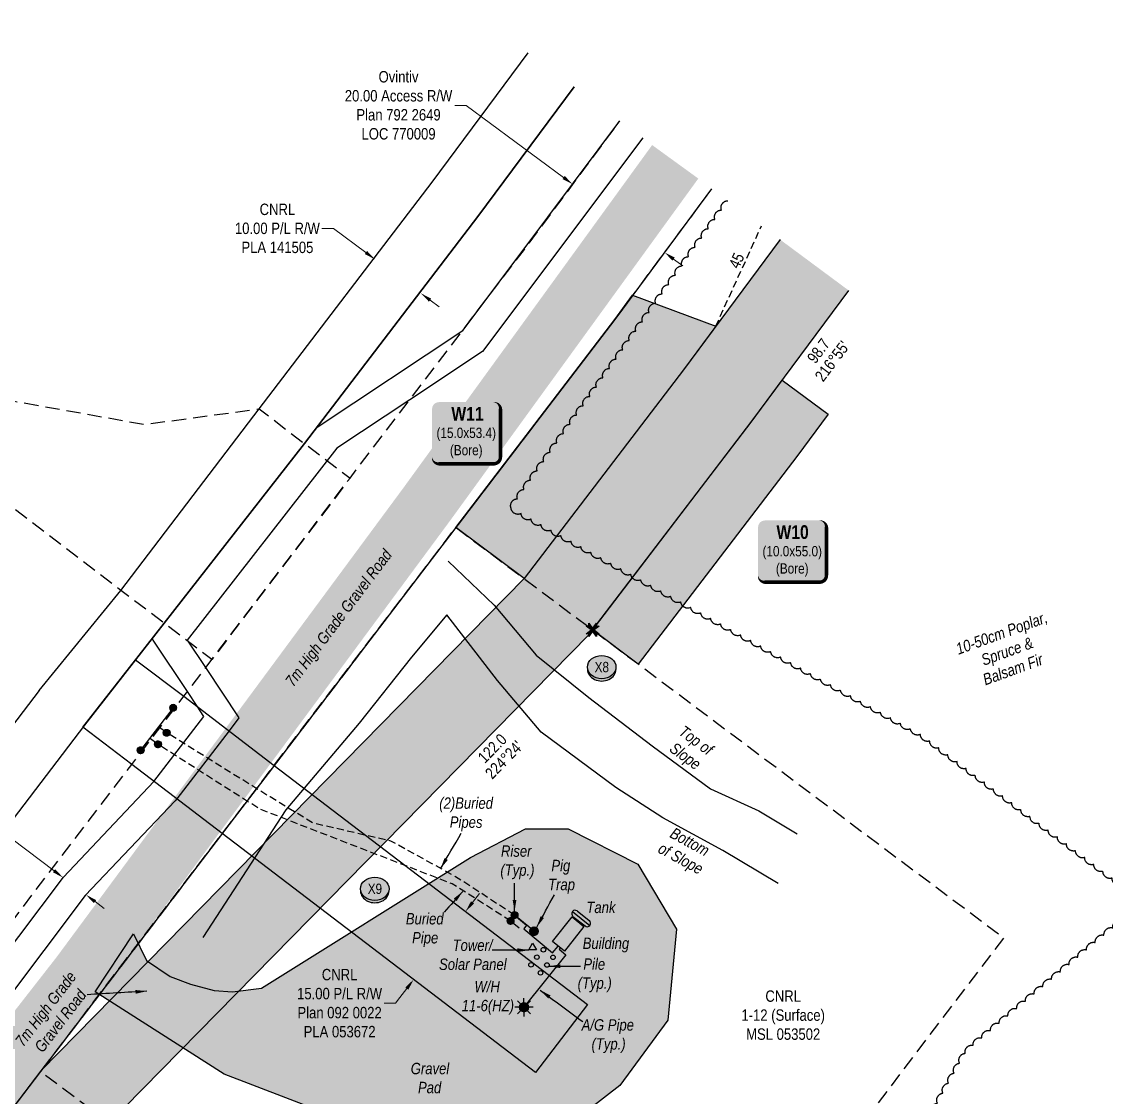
# Model space of a CAD drawing. Extents: x 391856 to 401992, y 6055951 to 6064954.
# Drawn here: x 398147 to 399097, y 6059372 to 6060315 of the extents above; entities that cross this region are included whole.
import ezdxf
from ezdxf.enums import TextEntityAlignment as Align

# ---------------------------------------------------------------- set-up
doc = ezdxf.new("R2010")
doc.units = 0
doc.header["$LTSCALE"] = 5
doc.header["$PDSIZE"] = 0.5
for name, pattern in [('0', [1, 1, 0]), ('foc-ACCESSROAD', [3.75, 2.5, -1.25]), ('foc-TIELINE', [1.875, 1.25, -0.625]), ('UG_PIPE', [1.875, 1.25, -0.625])]:
    doc.linetypes.add(name, pattern=pattern)
doc.layers.get('Defpoints').update_dxf_attribs({"color": 9})
for name, color, linetype, true_color in [('AS-PIPE-AG', 7, 'Continuous', 0x7d00fa), ('AS-PIPE-AG-T', 7, 'Continuous', 0x7d00fa), ('AS-STRUCTURE-H', 7, 'Continuous', 0xa8a8a8), ('AS-STRUCTURE-T', 7, 'Continuous', 0x454545), ('P-TEMP-BLUE-H', 7, 'Continuous', 0x99e6ff)]:
    doc.layers.add(name, color=color, linetype=linetype, true_color=true_color)
for name, color, linetype in [('AS-PIPE-UG', 44, 'UG_PIPE'), ('AS-PIPE-UG-T', 44, 'Continuous'), ('AS-ROADS', 254, 'Continuous'), ('AS-SYMBOL', 7, 'Continuous'), ('C-RW', 13, 'Continuous'), ('F-AR', 190, 'foc-ACCESSROAD'), ('F-RW', 190, 'Continuous'), ('F-WS', 190, 'foc-ACCESSROAD'), ('F-WS-S', 8, 'Continuous'), ('L-BD1', 253, 'Continuous'), ('L-MON', 1, 'Continuous'), ('P-CROSSINGS', 250, 'Continuous'), ('P-PROPOSED', 10, 'Continuous'), ('P-PROPOSED-H', 21, 'Continuous'), ('P-TEMP-BLOCKS', 250, 'Continuous'), ('P-TEMP-BLUE', 146, 'Continuous'), ('T-BUSH', 110, '0'), ('T-BUSH-T', 110, 'Continuous'), ('T-SLOPE', 48, 'Continuous'), ('T-TIE', 201, 'foc-TIELINE')]:
    doc.layers.add(name, color=color, linetype=linetype)
doc.layers.add('AS-STRUCTURE', color=7, linetype='Continuous', lineweight=30, true_color=0x595959)
for name, color, linetype, lineweight in [('C-RW-T', 13, 'Continuous', 9), ('F-AR-T', 190, 'Continuous', 9), ('F-RW-T', 190, 'Continuous', 9), ('F-WS-T', 190, 'Continuous', 9), ('T-TEXT', 48, 'Continuous', 18), ('T-TIE-T', 201, 'Continuous', 18)]:
    doc.layers.add(name, color=color, linetype=linetype, lineweight=lineweight)
doc.styles.add('80', font='ARIALN.TTF', dxfattribs={"height": 10})
doc.styles.add('80CG', font='ARIALN.TTF', dxfattribs={"height": 10})
doc.styles.add('80L', font='ARIALN.TTF', dxfattribs={"height": 10})
doc.styles.add('BOLD', font='ARIALNB.TTF')
doc.styles.add('Crossing', font='ARIALN.TTF', dxfattribs={"height": 10})
doc.dimstyles.new('Compass 5 000', dxfattribs={"dimscale": 5, "dimtxt": 9, "dimasz": 2, "dimexe": 0.2, "dimexo": 0.0625, "dimgap": 0.5, "dimtad": 0, "dimtih": 1, "dimtoh": 1, "dimzin": 0, "dimdsep": 46, "dimtxsty": '80CG', "dimcen": 0.1, "dimse1": 1, "dimse2": 1, "dimclrd": 256, "dimclrt": 256, "dimaunit": 1, "dimadec": 4, "dimazin": 0, "dimtfac": 0.06, "dimtofl": 0, "dimtmove": 0, "dimatfit": 1, "dimfxl": 0.2, "dimtolj": 1, "dimtzin": 0, "dimlwd": -1, "dimarcsym": 0})

# ---------------------------------------------------------------- blocks, each defined once
blk = doc.blocks.new('*U133')
at = {"true_color": 0x99e6ff}
h = blk.add_hatch(color=141, dxfattribs=at)
edge = h.paths.add_edge_path()
edge.add_line((-24, -35.61), (24, -35.61))
edge.add_arc((24, -29.61), 6, 270, 360)
edge.add_line((30, -29.61), (30, 12.5))
edge.add_arc((24, 12.5), 6, 0, 90)
edge.add_line((24, 18.5), (-24, 18.5))
edge.add_arc((-24, 12.5), 6, 90, 180)
edge.add_line((-30, 12.5), (-30, -29.61))
edge.add_arc((-24, -29.61), 6, 180, 270)
at = {"color": 250, "flags": 128}
blk.add_lwpolyline([(-24, -35.61, 3, 3, 0), (24, -35.61, 3, 3, 0.414214), (30, -29.61, 3, 3, 0), (30, 12.5, 3, 0, 0.414214), (24, 18.5, 0, 0, 0), (-24, 18.5, 0, 0, 0.414214), (-30, 12.5, 0, 0, 0), (-30, -29.61, 0, 3, 0.414214)], format="xyseb", close=True, dxfattribs=at)
at = {"flags": 128}
blk.add_lwpolyline([(-15.11, -15.35, 0, 7.5, 0), (0, 0, 0, 0, 0)], format="xyseb", dxfattribs=at)
at = {"color": 250}
for tag, p, height, style in [('TEMP_AREA_W1_001', (-9.21, 2.24), 12, 'BOLD'), ('ENTER_TEXT_001', (-30.66, -12.93), 9, '80')]:
    blk.add_attdef(tag, p, '', height=height, dxfattribs=dict(at, style=style))
blk = doc.blocks.new('*D138')
at = {"layer": 'C-RW-T', "transparency": 16777216}
for p, q in [((398419.76, 6060133.34), (398409.76, 6060133.34)), ((398448.28, 6060112.18), (398419.76, 6060133.34)), ((398504.51, 6060070.47), (398512.54, 6060064.51))]:
    blk.add_line(p, q, dxfattribs=at)
for points in [[(398449.27, 6060113.52), (398447.29, 6060110.84), (398456.31, 6060106.22)], [(398505.51, 6060071.8), (398503.52, 6060069.13), (398496.48, 6060076.42)]]:
    blk.add_solid(points, dxfattribs=at)
at = {"layer": 'Defpoints', "color": 0, "transparency": 16777216}
for p in [(398599.88, 6060299.75), (398640.05, 6060269.95), (398456.31, 6060106.22)]:
    blk.add_point(p, dxfattribs=at)
at = {"layer": 'C-RW-T', "transparency": 16777216, "insert": (398370.68, 6060133.34), "char_height": 10, "attachment_point": 5, "style": '80CG'}
blk.add_mtext('\\A1;CNRL\\P10.00 P/L R/W\\PPLA 141505', dxfattribs=at)
blk = doc.blocks.new('*D137')
at = {"layer": 'C-RW-T', "transparency": 16777216}
for p, q in [((398541.72, 6059542.41), (398547.79, 6059550.36)), ((398484.09, 6059466.89), (398478.02, 6059458.94)), ((398464.28, 6059454.03), (398474.28, 6059454.03)), ((398474.28, 6059454.03), (398478.02, 6059458.94))]:
    blk.add_line(p, q, dxfattribs=at)
for points in [[(398540.4, 6059543.43), (398543.05, 6059541.4), (398535.65, 6059534.46)], [(398482.76, 6059467.9), (398485.41, 6059465.88), (398490.15, 6059474.84)]]:
    blk.add_solid(points, dxfattribs=at)
at = {"layer": 'Defpoints', "color": 0, "transparency": 16777216}
for p in [(398535.65, 6059534.46), (398548.81, 6059524.43), (398503.31, 6059464.8)]:
    blk.add_point(p, dxfattribs=at)
at = {"layer": 'C-RW-T', "transparency": 16777216, "insert": (398425.19, 6059454.03), "char_height": 10, "attachment_point": 5, "style": '80CG'}
blk.add_mtext('\\A1;CNRL\\P15.00 P/L R/W\\PPlan 092 0022\\PPLA 053672', dxfattribs=at)
blk = doc.blocks.new('PIG')
h = blk.add_hatch(color=255)
h.dxf.hatch_style = 1
edge = h.paths.add_edge_path()
edge.add_arc((0, 0), 0.85, 0, 360)
at = {"layer": 'AS-SYMBOL'}
h = blk.add_hatch(color=13, dxfattribs=at)
h.dxf.hatch_style = 1
h.paths.add_polyline_path([(-0.1, 0, 1), (-0.55, 0, 1)])
h = blk.add_hatch(color=13, dxfattribs=at)
h.dxf.hatch_style = 1
h.paths.add_polyline_path([(0.1, 0, 1), (0.55, 0, 1)])
at = {"layer": 'AS-SYMBOL', "color": 13}
for centre, radius in [((0, 0), 0.75), ((-0.33, 0), 0.225), ((0.33, 0), 0.225)]:
    blk.add_circle(centre, radius, dxfattribs=at)
blk = doc.blocks.new('RISER')
h = blk.add_hatch(color=255)
h.dxf.hatch_style = 1
edge = h.paths.add_edge_path()
edge.add_arc((0, 0), 0.7, 0, 360)
blk.add_hatch(color=13).paths.add_polyline_path([(0.58, -0.15), (-0.58, -0.15, 0.774597)])
at = {"color": 13}
blk.add_line((-0.58, -0.15), (0.58, -0.15), dxfattribs=at)
blk.add_circle((0, 0), 0.6, dxfattribs=at)
blk = doc.blocks.new('GAS')
h = blk.add_hatch(color=255)
h.dxf.hatch_style = 1
edge = h.paths.add_edge_path()
edge.add_arc((0, 0), 0.9, 0, 360)
for p, q in [((-0.81, 0), (-1.62, 0)), ((-0.57, 0.57), (-1.14, 1.14)), ((0, 0.81), (0, 1.62)), ((0.57, 0.57), (1.14, 1.14)), ((1.62, 0), (0.81, 0)), ((-0.57, -0.57), (-1.14, -1.14)), ((0, -0.81), (0, -1.62)), ((1.14, -1.14), (0.57, -0.57))]:
    blk.add_line(p, q)
blk.add_circle((0, 0), 0.8)
blk = doc.blocks.new('TEMP')
h = blk.add_hatch(color=255)
h.dxf.hatch_style = 1
h.paths.add_polyline_path([(0, 0.25), (-0.67, 1.15), (-0.67, 0.67), (-1.15, 0.67), (-0.25, 0), (-1.15, -0.67), (-0.67, -0.67), (-0.67, -1.15), (0, -0.25), (0.67, -1.15), (0.67, -0.67), (1.15, -0.67), (0.25, 0), (1.15, 0.67), (0.67, 0.67), (0.67, 1.15)])
h.paths.add_polyline_path([(0.57, 0.85), (0.57, 0.57), (0.85, 0.57), (0.08, 0), (0.85, -0.57), (0.57, -0.57), (0.57, -0.85), (0, -0.08), (-0.57, -0.85), (-0.57, -0.57), (-0.85, -0.57), (-0.08, 0), (-0.85, 0.57), (-0.57, 0.57), (-0.57, 0.85), (0, 0.08)], flags=16)
h = blk.add_hatch(color=1)
h.dxf.hatch_style = 1
h.paths.add_polyline_path([(0, 0.08), (-0.57, 0.85), (-0.57, 0.57), (-0.85, 0.57), (-0.08, 0), (-0.85, -0.57), (-0.57, -0.57), (-0.57, -0.85), (0, -0.08), (0.57, -0.85), (0.57, -0.57), (0.85, -0.57), (0.08, 0), (0.85, 0.57), (0.57, 0.57), (0.57, 0.85)])
at = {"color": 1}
for p, q in [((-0.08, 0), (0.08, 0)), ((0, 0.08), (0, -0.08))]:
    blk.add_line(p, q, dxfattribs=at)
at = {"color": 255, "flags": 128}
blk.add_lwpolyline([(-0.25, 0), (-1.15, 0.67), (-0.67, 0.67), (-0.67, 1.15), (0, 0.25), (0.67, 1.15), (0.67, 0.67), (1.15, 0.67), (0.25, 0), (1.15, -0.67), (0.67, -0.67), (0.67, -1.15), (0, -0.25), (-0.67, -1.15), (-0.67, -0.67), (-1.15, -0.67)], close=True, dxfattribs=at)
at = {"color": 1, "flags": 128}
blk.add_lwpolyline([(-0.08, 0), (-0.85, 0.57), (-0.57, 0.57), (-0.57, 0.85), (0, 0.08), (0.57, 0.85), (0.57, 0.57), (0.85, 0.57), (0.08, 0), (0.85, -0.57), (0.57, -0.57), (0.57, -0.85), (0, -0.08), (-0.57, -0.85), (-0.57, -0.57), (-0.85, -0.57)], close=True, dxfattribs=at)
blk = doc.blocks.new('*U201')
at = {"layer": 'AS-STRUCTURE'}
for p, q in [((-2.23, 2.53), (-0.1, 0.84)), ((-2.97, 1.59), (-0.84, -0.1))]:
    blk.add_line(p, q, dxfattribs=at)
for centre, start, end in [((-2.6, 2.06), 51.6579, 231.6579), ((-0.47, 0.37), 231.6579, 51.6579)]:
    blk.add_arc(centre, 0.6, start, end, dxfattribs=at)
at = {"layer": 'Defpoints'}
blk.add_line((-3.07, 2.43), (0, 0), dxfattribs=at)
blk = doc.blocks.new('*D140')
at = {"layer": 'Defpoints', "color": 0, "transparency": 16777216}
for p in [(398182.88, 6059564.15), (398162.1, 6059536.55), (398182.07, 6059521.51)]:
    blk.add_point(p, dxfattribs=at)
at = {"layer": 'F-RW-T', "transparency": 16777216}
for p, q in [((398082.22, 6059639.97), (398072.22, 6059639.97)), ((398174.89, 6059570.16), (398082.22, 6059639.97)), ((398210.84, 6059543.09), (398218.82, 6059537.07))]:
    blk.add_line(p, q, dxfattribs=at)
for points in [[(398175.9, 6059571.49), (398173.89, 6059568.83), (398182.88, 6059564.15)], [(398211.84, 6059544.42), (398209.83, 6059541.76), (398202.85, 6059549.1)]]:
    blk.add_solid(points, dxfattribs=at)
at = {"layer": 'F-RW-T', "transparency": 16777216, "insert": (398020.35, 6059639.97), "char_height": 10, "attachment_point": 5, "style": '80CG'}
blk.add_mtext('\\A1;Nuvista\\P5.00 Waterline R/W\\PLOC 250336', dxfattribs=at)
blk = doc.blocks.new('*D141')
at = {"layer": 'Defpoints', "color": 0, "transparency": 16777216}
for p in [(398639.58, 6060185.43), (398629.61, 6060171.99), (398719.91, 6060125.83)]:
    blk.add_point(p, dxfattribs=at)
at = {"layer": 'F-AR-T', "transparency": 16777216}
for p, q in [((398536.28, 6060241.23), (398526.28, 6060241.23)), ((398621.58, 6060177.95), (398536.28, 6060241.23)), ((398717.97, 6060106.43), (398726, 6060100.47))]:
    blk.add_line(p, q, dxfattribs=at)
for points in [[(398622.57, 6060179.28), (398620.58, 6060176.61), (398629.61, 6060171.99)], [(398718.96, 6060107.77), (398716.97, 6060105.09), (398709.94, 6060112.39)]]:
    blk.add_solid(points, dxfattribs=at)
at = {"layer": 'F-AR-T', "transparency": 16777216, "insert": (398476.87, 6060241.23), "char_height": 10, "attachment_point": 5, "style": '80CG'}
blk.add_mtext('\\A1;Ovintiv\\P20.00 Access R/W\\PPlan 792 2649\\PLOC 770009', dxfattribs=at)
blk = doc.blocks.new('*U58')
at = {"true_color": 0x99e6ff}
h = blk.add_hatch(color=141, dxfattribs=at)
edge = h.paths.add_edge_path()
edge.add_line((-24, -35.61), (24, -35.61))
edge.add_arc((24, -29.61), 6, 270, 360)
edge.add_line((30, -29.61), (30, 12.5))
edge.add_arc((24, 12.5), 6, 0, 90)
edge.add_line((24, 18.5), (-24, 18.5))
edge.add_arc((-24, 12.5), 6, 90, 180)
edge.add_line((-30, 12.5), (-30, -29.61))
edge.add_arc((-24, -29.61), 6, 180, 270)
at = {"color": 250, "flags": 128}
blk.add_lwpolyline([(-24, -35.61, 3, 3, 0), (24, -35.61, 3, 3, 0.414214), (30, -29.61, 3, 3, 0), (30, 12.5, 3, 0, 0.414214), (24, 18.5, 0, 0, 0), (-24, 18.5, 0, 0, 0.414214), (-30, 12.5, 0, 0, 0), (-30, -29.61, 0, 3, 0.414214)], format="xyseb", close=True, dxfattribs=at)
at = {"flags": 128}
blk.add_lwpolyline([(-25.03, -20.16, 0, 7.5, 0), (0, 0, 0, 0, 0)], format="xyseb", dxfattribs=at)
at = {"color": 250}
for tag, p, height, style in [('TEMP_AREA_W1_001', (-9.21, 2.24), 12, 'BOLD'), ('ENTER_TEXT_001', (-30.66, -12.93), 9, '80')]:
    blk.add_attdef(tag, p, '', height=height, dxfattribs=dict(at, style=style))
blk = doc.blocks.new('xing2')
h = blk.add_hatch(color=50)
h.dxf.hatch_style = 1
edge = h.paths.add_edge_path()
edge.add_ellipse((0, 0), major_axis=(-12.5, 0), ratio=0.816297, start_angle=0, end_angle=360)
h = blk.add_hatch(color=250)
h.dxf.hatch_style = 1
edge = h.paths.add_edge_path()
edge.add_ellipse((0, -2.05), major_axis=(-12.5, 0), ratio=0.816297, start_angle=0, end_angle=180)
edge.add_line((12.5, -2.05), (12.5, 0))
edge.add_ellipse((0, 0), major_axis=(-12.5, 0), ratio=0.816297, start_angle=0, end_angle=180, ccw=False)
edge.add_line((-12.5, 0), (-12.5, -2.05))
at = {"color": 250}
blk.add_ellipse((0, 0), major_axis=(-12.5, 0), ratio=0.816297, dxfattribs=at)
blk.add_ellipse((0, -2.05), major_axis=(-12.5, 0), ratio=0.816297, start_param=0, end_param=3.141593, dxfattribs=at)
at = {"color": 250, "style": 'Crossing'}
blk.add_attdef('CROSSING', text='', height=9, dxfattribs=at).set_placement((0.09, 0.02), align=Align.MIDDLE_CENTER)
at = {"color": 250, "style": 'Crossing', "flags": 1}
for tag, p in [('OWNER', (0.09, -12.49)), ('DESCRIPTION', (0.09, -25.77)), ('LOCATION', (0.09, -39.3)), ('DWG_REF', (0.09, -52.84))]:
    blk.add_attdef(tag, text='', height=9, dxfattribs=at).set_placement(p, align=Align.MIDDLE_CENTER)

msp = doc.modelspace()

# ---------------------------------------------------------------- hatches: boundary and pattern name
at = {"layer": 'AS-ROADS'}
h = msp.add_hatch(color=256, dxfattribs=at)
h.dxf.hatch_style = 1
h.paths.add_polyline_path([(398356.86, 6059467.324), (398539.955, 6059581.743), (398588.074, 6059606.783), (398625.639, 6059607.008), (398686.662, 6059575.796), (398720.475, 6059518.914), (398712.837, 6059439.078), (398670.901, 6059381.901), (398616.21, 6059339.59), (398535.004, 6059328.53), (398464.816, 6059337.764), (398323.977, 6059391.735), (398210.876, 6059463.905), (398244.651, 6059514.959), (398256.05, 6059491.331), (398276.738, 6059477.407), (398294.47, 6059470.656), (398315.158, 6059465.171), (398331.201, 6059463.905)])
at = {"layer": 'AS-STRUCTURE-H'}
h = msp.add_hatch(color=256, dxfattribs=at)
h.dxf.hatch_style = 1
h.paths.add_polyline_path([(398639.409, 6059521.305), (398622.387, 6059499.702), (398611.943, 6059508.25), (398628.935, 6059529.878)])
at = {"layer": 'P-PROPOSED-H'}
h = msp.add_hatch(color=256, dxfattribs=at)
h.dxf.hatch_style = 1
h.paths.add_polyline_path([(398871.51, 6060078.885), (398811.276, 6060123.57), (398726.517, 6060009.32), (398587.023, 6059826.494), (398163.347, 6059394.864), (397982.492, 6059157.813), (397908.644, 6059061.187), (397968.28, 6059015.767), (398042.119, 6059112.321), (398220.142, 6059345.659), (398643.816, 6059777.288), (398786.45, 6059964.228)])
at = {"layer": 'P-TEMP-BLUE-H'}
h = msp.add_hatch(color=256, dxfattribs=at)
h.dxf.hatch_style = 1
h.paths.add_polyline_path([(398681.866, 6060074.912), (398754.922, 6060047.609), (398726.517, 6060009.32), (398587.023, 6059826.494), (398586.897, 6059826.366), (398527.119, 6059871.153), (398666.307, 6060053.577)])
h = msp.add_hatch(color=256, dxfattribs=at)
h.dxf.hatch_style = 1
h.paths.add_polyline_path([(398646.948, 6059781.375), (398785.952, 6059963.557), (398813.194, 6060000.278), (398853.35, 6059970.488), (398825.907, 6059933.496), (398686.965, 6059751.394)])

# ---------------------------------------------------------------- linework, layer by layer
at = {"layer": 'AS-PIPE-AG', "flags": 128}
for points in [[(398279.355, 6059713.024), (398250.774, 6059675.8)], [(398273.627, 6059691.126), (398266.585, 6059696.468)], [(398265.98, 6059681.052), (398258.722, 6059686.519)], [(398582.722, 6059519.929), (398575.009, 6059526.062)], [(398595.642, 6059517.098), (398578.41, 6059531.229), (398588.954, 6059522.45), (398586.603, 6059519.254), (398611.928, 6059498.071), (398616.715, 6059503.948)], [(398591.72, 6059514.837), (398594.081, 6059517.799)], [(398618.591, 6059502.488), (398617.665, 6059501.332), (398623.628, 6059496.475), (398586.739, 6059450.473)]]:
    msp.add_lwpolyline(points, dxfattribs=at)
at = {"layer": 'AS-PIPE-UG', "flags": 128}
for points in [[(398578.535, 6059531.324), (398526.865, 6059564.972), (398470.243, 6059596.199), (398402.077, 6059611.86), (398364.252, 6059634.879), (398273.622, 6059691.116)], [(398575.064, 6059526.152), (398523.874, 6059558.699), (398355.329, 6059624.15), (398265.899, 6059680.997)]]:
    msp.add_lwpolyline(points, dxfattribs=at)
at = {"layer": 'AS-ROADS', "flags": 128}
for points, const_width in [([(397884.887, 6059079.281), (398196.988, 6059479.224), (398501.931, 6059891.943), (398719.381, 6060191.745)], 50), ([(398378.768, 6059413.053), (398200.404, 6059487.972)], 35)]:
    msp.add_lwpolyline(points, dxfattribs=dict(at, const_width=const_width))
msp.add_lwpolyline([(398356.86, 6059467.324), (398539.955, 6059581.743), (398588.074, 6059606.783), (398625.639, 6059607.008), (398686.662, 6059575.796), (398720.475, 6059518.914), (398712.837, 6059439.078), (398670.901, 6059381.901), (398616.21, 6059339.59), (398535.004, 6059328.53), (398464.816, 6059337.764), (398323.977, 6059391.735), (398210.876, 6059463.905), (398244.651, 6059514.959), (398256.05, 6059491.331), (398276.738, 6059477.407), (398294.47, 6059470.656), (398315.158, 6059465.171), (398331.201, 6059463.905)], close=True, dxfattribs=at)
at = {"layer": 'AS-STRUCTURE', "flags": 128}
msp.add_lwpolyline([(398639.409, 6059521.305), (398622.387, 6059499.702), (398611.943, 6059508.25), (398628.935, 6059529.878)], close=True, dxfattribs=at)
msp.add_lwpolyline([(398594.386, 6059506.782), (398597.843, 6059500.834), (398594.386, 6059500.834), (398590.93, 6059500.834), (398594.386, 6059506.782)], dxfattribs=at)
at = {"layer": 'AS-STRUCTURE'}
for centre in [(398603.855, 6059500.892), (398593.036, 6059487.677), (398598.133, 6059494.36), (398606.926, 6059487.547), (398612.218, 6059494.244), (398601.324, 6059480.609)]:
    msp.add_circle(centre, 2, dxfattribs=at)
at = {"layer": 'C-RW'}
for points in [[(398161.774, 6059728.141), (398233.486, 6059816.006), (398354.836, 6059975.079), (398506.467, 6060173.831), (398590.622, 6060287.266)], [(398201.551, 6059697.846), (398201.551, 6059697.846), (398201.551, 6059697.846), (398201.551, 6059697.846), (398394.539, 6059944.654), (398546.431, 6060143.763), (398630.792, 6060257.466)], [(398630.792, 6060257.466), (398546.431, 6060143.763), (398394.539, 6059944.654), (398271.393, 6059787.165), (398246.384, 6059755.182), (398246.384, 6059755.182), (398201.551, 6059697.846)], [(398751.262, 6060168.093), (398666.307, 6060053.577), (398527.119, 6059871.153), (398367.9, 6059662.478), (398366.276, 6059660.349), (398322.404, 6059602.855), (398320.846, 6059600.812), (398163.069, 6059394.029), (397982.214, 6059156.979), (397908.842, 6059061.036)], [(398161.774, 6059728.141), (397747.361, 6059184.025)], [(398201.551, 6059697.846), (397787.138, 6059153.729)]]:
    msp.add_lwpolyline(points, dxfattribs=at)
at = {"layer": 'C-RW', "flags": 128}
msp.add_lwpolyline([(398642.439, 6059452.977), (398596.933, 6059393.35), (398322.404, 6059602.855), (398243.062, 6059663.392), (398200.207, 6059696.082), (398246.384, 6059755.182), (398246.384, 6059755.182), (398288.74, 6059723.24), (398367.9, 6059662.478), (398642.439, 6059452.977)], close=True, dxfattribs=at)
at = {"layer": 'F-AR', "flags": 128}
for points in [[(397829.476, 6059121.484), (397859, 6059160.163), (398243.062, 6059663.392), (398288.74, 6059723.24), (398313.189, 6059755.344), (398434.348, 6059914.442), (398586.376, 6060113.717), (398670.931, 6060227.687)], [(398751.262, 6060168.093), (398666.307, 6060053.577), (398527.119, 6059871.153), (398367.9, 6059662.478), (398366.276, 6059660.349), (398322.404, 6059602.855), (398320.846, 6059600.812), (398163.069, 6059394.029), (397982.214, 6059156.979), (397908.945, 6059060.958)], [(398087.533, 6060021.954), (398140.065, 6059981.876), (398254.153, 6059961.522), (398354.836, 6059975.079), (398394.539, 6059944.654), (398434.348, 6059914.442), (398313.189, 6059755.344), (398273.278, 6059785.691), (398233.486, 6059816.006), (398041.885, 6059962.12)]]:
    msp.add_lwpolyline(points, dxfattribs=at)
at = {"layer": 'F-RW'}
for points in [[(397837.309, 6059115.518), (397873.818, 6059159.78), (397925.893, 6059222.976), (398183.15, 6059564.503), (398262.232, 6059648.45), (398306.302, 6059705.314), (398300.275, 6059714.386), (398291.761, 6059727.205), (398262.39, 6059771.421), (398260.871, 6059773.709), (398271.444, 6059787.087), (398394.521, 6059944.631), (398405.63, 6059959.193), (398405.629, 6059959.192), (398533.147, 6060043.962), (398586.194, 6060114.13), (398651.977, 6060202.274), (398670.973, 6060227.657)], [(398690.92, 6060212.858), (398550.564, 6060025.547), (398486.724, 6059983.096), (398422.846, 6059940.619), (398422.846, 6059940.619), (398291.546, 6059772.38), (398307.791, 6059748.254), (398337.023, 6059704.246), (398328.285, 6059692.887), (398282.469, 6059633.326), (398281.088, 6059631.532), (398202.269, 6059548.334), (397945.532, 6059207.495), (397905.544, 6059158.958), (397857.211, 6059100.36)]]:
    msp.add_lwpolyline(points, dxfattribs=at)
at = {"layer": 'F-WS', "flags": 128}
msp.add_lwpolyline([(398722.426, 6059137.85), (398643.314, 6059034.213), (398497.18, 6059143.669), (398163.069, 6059394.029), (398320.846, 6059600.812), (398322.404, 6059602.855), (398366.276, 6059660.349), (398367.9, 6059662.478), (398527.119, 6059871.153), (399007.404, 6059511.315), (398722.426, 6059137.85)], close=True, dxfattribs=at)
at = {"layer": 'P-PROPOSED', "flags": 128}
for points in [[(398811.276, 6060123.57), (398726.517, 6060009.32), (398587.023, 6059826.494), (398163.347, 6059394.864), (397982.492, 6059157.813), (397908.644, 6059061.187)], [(397968.28, 6059015.767), (398042.119, 6059112.321), (398220.142, 6059345.659), (398643.816, 6059777.288), (398786.45, 6059964.228), (398871.51, 6060078.885)]]:
    msp.add_lwpolyline(points, dxfattribs=at)
at = {"layer": 'P-TEMP-BLUE', "flags": 128}
msp.add_lwpolyline([(398681.866, 6060074.912), (398754.922, 6060047.609), (398726.517, 6060009.32), (398587.023, 6059826.494), (398586.897, 6059826.366), (398527.119, 6059871.153), (398666.307, 6060053.577), (398681.866, 6060074.912)], dxfattribs=at)
msp.add_lwpolyline([(398646.948, 6059781.375), (398785.952, 6059963.557), (398813.194, 6060000.278), (398853.35, 6059970.488), (398825.907, 6059933.496), (398686.965, 6059751.394)], close=True, dxfattribs=at)
at = {"layer": 'T-BUSH', "flags": 128}
msp.add_lwpolyline([(397936.198, 6059040.003, -0.5205671), (397942.666, 6059047.63, -0.5205671), (397949.134, 6059055.257, -0.5205671), (397955.602, 6059062.883, -0.5205671), (397962.07, 6059070.51, -0.5205671), (397968.538, 6059078.136, -0.5205671), (397975.006, 6059085.763, -0.5205671), (397981.474, 6059093.39, -0.5205671), (397987.942, 6059101.016, -0.5205671), (397994.41, 6059108.643, -0.5205671), (398000.878, 6059116.27, -0.5205671), (398007.346, 6059123.896, -0.5205671), (398013.814, 6059131.523, -0.5205671), (398020.282, 6059139.149, -0.5205671), (398028.067, 6059137.715, -0.5205671), (398036.438, 6059132.245, -0.5205671), (398044.809, 6059126.774, -0.5205671), (398053.18, 6059121.304, -0.5205671), (398061.551, 6059115.833, -0.5205671), (398069.922, 6059110.363, -0.5205671), (398078.293, 6059104.892, -0.5205671), (398086.664, 6059099.422, -0.5205671), (398095.035, 6059093.951, -0.5205671), (398103.406, 6059088.481, -0.5205671), (398111.776, 6059083.01, -0.5205671), (398120.147, 6059077.54, -0.5205671), (398128.518, 6059072.069, -0.5205671), (398136.699, 6059068.72, -0.5205671), (398143.96, 6059075.596, -0.5205671), (398151.221, 6059082.472, -0.5205671), (398158.482, 6059089.348, -0.5205671), (398165.743, 6059096.224, -0.5205671), (398173.003, 6059103.1, -0.5205671), (398180.264, 6059109.976, -0.5205671), (398187.525, 6059116.851, -0.5205671), (398194.786, 6059123.727, -0.5205671), (398202.047, 6059130.603, -0.5205671), (398209.308, 6059137.479, -0.5205671), (398216.569, 6059144.355, -0.5205671), (398223.83, 6059151.231, -0.5205671), (398231.091, 6059158.107, -0.5205671), (398238.352, 6059164.983, -0.5205671), (398245.613, 6059171.859, -0.5205671), (398252.874, 6059178.735, -0.5205671), (398260.135, 6059185.611, -0.5205671), (398267.396, 6059192.487, -0.5205671), (398274.657, 6059199.363, -0.5205671), (398281.918, 6059206.239, -0.5205671), (398289.179, 6059213.115, -0.5205671), (398296.439, 6059219.991, -0.5205671), (398303.7, 6059226.867, -0.5205671), (398310.961, 6059233.743, -0.5205671), (398318.222, 6059240.619, -0.5205671), (398325.483, 6059247.495, -0.5205671), (398332.744, 6059254.371, -0.5205671), (398340.45, 6059254.993, -0.5205671), (398348.611, 6059249.215, -0.5205671), (398356.773, 6059243.436, -0.5205671), (398364.934, 6059237.658, -0.5205671), (398373.096, 6059231.879, -0.5205671), (398381.257, 6059226.101, -0.5205671), (398389.419, 6059220.322, -0.5205671), (398397.58, 6059214.544, -0.5205671), (398405.741, 6059208.765, -0.5205671), (398413.903, 6059202.986, -0.5205671), (398422.064, 6059197.208, -0.5205671), (398430.226, 6059191.429, -0.5205671), (398438.387, 6059185.651, -0.5205671), (398446.491, 6059179.793, -0.5205671), (398454.516, 6059173.827, -0.5205671), (398462.541, 6059167.86, -0.5205671), (398470.565, 6059161.893, -0.5205671), (398478.59, 6059155.926, -0.5205671), (398486.615, 6059149.959, -0.5205671), (398494.64, 6059143.992, -0.5205671), (398502.664, 6059138.025, -0.5205671), (398510.689, 6059132.058, -0.5205671), (398518.714, 6059126.091, -0.5205671), (398526.738, 6059120.125, -0.5205671), (398534.763, 6059114.158, -0.5205671), (398542.788, 6059108.191, -0.5205671), (398550.813, 6059102.224, -0.5205671), (398558.837, 6059096.257, -0.5205671), (398566.862, 6059090.29, -0.5205671), (398574.887, 6059084.323, -0.5205671), (398582.911, 6059078.356, -0.5205671), (398590.936, 6059072.389, -0.5205671), (398598.961, 6059066.422, -0.5205671), (398606.986, 6059060.456, -0.5205671), (398615.01, 6059054.489, -0.5205671), (398623.035, 6059048.522, -0.5205671), (398631.06, 6059042.555, -0.5205671), (398638.409, 6059044.14, -0.5205671), (398645.248, 6059051.436, -0.5205671), (398652.086, 6059058.733, -0.5205671), (398658.924, 6059066.029, -0.5205671), (398665.763, 6059073.325, -0.5205671), (398672.601, 6059080.621, -0.5205671), (398679.44, 6059087.918, -0.5205671), (398686.278, 6059095.214, -0.5205671), (398693.117, 6059102.51, -0.5205671), (398699.955, 6059109.806, -0.5205671), (398706.794, 6059117.103, -0.5205671), (398713.632, 6059124.399, -0.5205671), (398720.471, 6059131.695, -0.5205671), (398727.309, 6059138.991, -0.5205671), (398734.148, 6059146.287, -0.5205671), (398740.986, 6059153.584, -0.5205671), (398747.825, 6059160.88, -0.5205671), (398754.663, 6059168.176, -0.5205671), (398761.502, 6059175.472, -0.5205671), (398768.689, 6059182.412, -0.5205671), (398776.135, 6059189.087, -0.5205671), (398783.581, 6059195.762, -0.5205671), (398791.027, 6059202.437, -0.5205671), (398798.474, 6059209.112, -0.5205671), (398805.92, 6059215.787, -0.5205671), (398813.366, 6059222.462, -0.5205671), (398820.812, 6059229.137, -0.5205671), (398828.258, 6059235.812, -0.5205671), (398835.704, 6059242.487, -0.5205671), (398843.15, 6059249.162, -0.5205671), (398850.596, 6059255.837, -0.5205671), (398858.042, 6059262.512, -0.5205671), (398865.488, 6059269.187, -0.5205671), (398872.934, 6059275.862, -0.5205671), (398880.381, 6059282.537, -0.5205671), (398887.827, 6059289.212, -0.5205671), (398895.273, 6059295.887, -0.5205671), (398902.719, 6059302.562, -0.5205671), (398910.165, 6059309.237, -0.5205671), (398917.611, 6059315.912, -0.5205671), (398924.939, 6059322.682, -0.5205671), (398929.791, 6059331.425, -0.5205671), (398934.644, 6059340.169, -0.5205671), (398939.497, 6059348.912, -0.5205671), (398944.35, 6059357.656, -0.5205671), (398949.203, 6059366.399, -0.5205671), (398954.056, 6059375.143, -0.5205671), (398958.909, 6059383.886, -0.5205671), (398963.762, 6059392.63, -0.5205671), (398968.615, 6059401.373, -0.5205671), (398973.468, 6059410.117, -0.5205671), (398980.42, 6059417.131, -0.5205671), (398988.073, 6059423.568, -0.5205671), (398995.725, 6059430.006, -0.5205671), (399003.378, 6059436.443, -0.5205671), (399011.03, 6059442.881, -0.5205671), (399018.682, 6059449.318, -0.5205671), (399026.335, 6059455.755, -0.5205671), (399033.987, 6059462.193, -0.5205671), (399041.64, 6059468.63, -0.5205671), (399049.292, 6059475.068, -0.5205671), (399056.945, 6059481.505, -0.5205671), (399064.597, 6059487.942, -0.5205671), (399072.25, 6059494.38, -0.5205671), (399079.902, 6059500.817, -0.5205671), (399087.554, 6059507.255, -0.5205671), (399095.207, 6059513.692, -0.5205671), (399102.859, 6059520.129, -0.5205671), (399110.512, 6059526.567, -0.5205671), (399118.164, 6059533.004, -0.5205671), (399125.817, 6059539.442, -0.5205671), (399126.241, 6059545.682, -0.5205671), (399118.248, 6059551.692, -0.5205671), (399110.256, 6059557.702, -0.5205671), (399102.263, 6059563.712, -0.5205671), (399094.271, 6059569.722, -0.5205671), (399086.278, 6059575.732, -0.5205671), (399078.286, 6059581.742, -0.5205671), (399070.293, 6059587.752, -0.5205671), (399062.301, 6059593.762, -0.5205671), (399054.308, 6059599.772, -0.5205671), (399046.316, 6059605.782, -0.5205671), (399038.323, 6059611.792, -0.5205671), (399030.331, 6059617.802, -0.5205671), (399022.338, 6059623.812, -0.5205671), (399014.346, 6059629.822, -0.5205671), (399006.353, 6059635.832, -0.5205671), (398998.361, 6059641.842, -0.5205671), (398990.368, 6059647.852, -0.5205671), (398982.376, 6059653.862, -0.5205671), (398974.383, 6059659.872, -0.5205671), (398966.391, 6059665.882, -0.5205671), (398958.398, 6059671.892, -0.5205671), (398950.406, 6059677.902, -0.5205671), (398942.413, 6059683.912, -0.5205671), (398934.31, 6059689.751, -0.5205671), (398925.559, 6059694.589, -0.5205671), (398916.807, 6059699.427, -0.5205671), (398908.055, 6059704.265, -0.5205671), (398899.303, 6059709.103, -0.5205671), (398890.551, 6059713.941, -0.5205671), (398881.8, 6059718.779, -0.5205671), (398873.048, 6059723.617, -0.5205671), (398864.296, 6059728.455, -0.5205671), (398855.544, 6059733.293, -0.5205671), (398846.792, 6059738.131, -0.5205671), (398838.041, 6059742.969, -0.5205671), (398829.289, 6059747.807, -0.5205671), (398820.537, 6059752.645, -0.5205671), (398811.785, 6059757.483, -0.5205671), (398803.034, 6059762.321, -0.5205671), (398794.282, 6059767.159, -0.5205671), (398785.53, 6059771.997, -0.5205671), (398776.778, 6059776.835, -0.5205671), (398768.026, 6059781.673, -0.5205671), (398759.275, 6059786.511, -0.5205671), (398750.523, 6059791.349, -0.5205671), (398741.771, 6059796.187, -0.5205671), (398733.019, 6059801.025, -0.5205671), (398724.267, 6059805.863, -0.5205671), (398715.516, 6059810.701, -0.5205671), (398706.764, 6059815.539, -0.5205671), (398698.012, 6059820.377, -0.5205671), (398689.26, 6059825.215, -0.5205671), (398680.509, 6059830.053, -0.5205671), (398671.757, 6059834.891, -0.5205671), (398663.005, 6059839.729, -0.5205671), (398654.253, 6059844.567, -0.5205671), (398645.501, 6059849.405, -0.5205671), (398636.75, 6059854.243, -0.5205671), (398627.998, 6059859.081, -0.5205671), (398619.246, 6059863.919, -0.5205671), (398610.494, 6059868.757, -0.5205671), (398601.742, 6059873.595, -0.5205671), (398592.991, 6059878.433, -0.5205671), (398584.239, 6059883.271, -0.5205671), (398575.487, 6059888.109, -0.5205671), (398581.053, 6059896.231, -0.5205671), (398586.822, 6059904.399, -0.5205671), (398592.591, 6059912.567, -0.5205671), (398598.36, 6059920.736, -0.5205671), (398604.129, 6059928.904, -0.5205671), (398609.898, 6059937.072, -0.5205671), (398615.666, 6059945.24, -0.5205671), (398621.435, 6059953.409, -0.5205671), (398627.204, 6059961.577, -0.5205671), (398632.973, 6059969.745, -0.5205671), (398638.742, 6059977.914, -0.5205671), (398644.511, 6059986.082, -0.5205671), (398650.28, 6059994.25, -0.5205671), (398656.048, 6060002.418, -0.5205671), (398661.817, 6060010.587, -0.5205671), (398667.586, 6060018.755, -0.5205671), (398673.355, 6060026.923, -0.5205671), (398679.124, 6060035.091, -0.5205671), (398684.893, 6060043.26, -0.5205671), (398690.661, 6060051.428, -0.5205671), (398696.43, 6060059.596, -0.5205671), (398702.199, 6060067.764, -0.5205671), (398707.968, 6060075.933, -0.5205671), (398713.737, 6060084.101, -0.5205671), (398719.506, 6060092.269, -0.5205671), (398725.274, 6060100.438, -0.5205671), (398731.043, 6060108.606, -0.5205671), (398736.812, 6060116.774, -0.5205671), (398742.581, 6060124.942, -0.5205671), (398748.35, 6060133.111, -0.5205671), (398754.119, 6060141.279, -0.5205671), (398759.887, 6060149.447, -0.5068543), (398765.391, 6060157.611, -0.5068543)], format="xyb", dxfattribs=at)
at = {"layer": 'T-SLOPE', "flags": 128}
for points in [[(398520.388, 6059841.699), (398560.683, 6059803.059), (398597.608, 6059759.137), (398643.596, 6059722.058), (398699.067, 6059679.701), (398750.432, 6059641.902), (398792.743, 6059622.634), (398826.176, 6059602.546)], [(398809.51, 6059558.919), (398761.096, 6059587.856), (398708.476, 6059616.517), (398667.35, 6059643.017), (398601.784, 6059691.571), (398563.47, 6059736.853), (398519.067, 6059794.671), (398488.365, 6059757.386), (398442.343, 6059699.674), (398377.988, 6059623.459), (398305.355, 6059511.751)]]:
    msp.add_lwpolyline(points, dxfattribs=at)
at = {"layer": 'T-TIE', "flags": 128}
msp.add_lwpolyline([(398754.922, 6060047.609), (398795.046, 6060135.611)], dxfattribs=at)

# ---------------------------------------------------------------- block references
at = {"layer": 'AS-SYMBOL', "xscale": 5.000000000000034, "yscale": 5.000000000000034, "zscale": 5.000000000000034}
for name, p in [('RISER', (398279.33, 6059713.054)), ('RISER', (398273.622, 6059691.116)), ('RISER', (398250.774, 6059675.8)), ('RISER', (398265.964, 6059681.017)), ('*U201', (398644.596, 6059522.245)), ('RISER', (398575.064, 6059526.152)), ('RISER', (398578.535, 6059531.324)), ('PIG', (398595.632, 6059517.093))]:
    msp.add_blockref(name, p, dxfattribs=at)
at = {"layer": 'F-WS-S', "xscale": 5.000000000000034, "yscale": 5.000000000000034, "zscale": 5.000000000000034}
msp.add_blockref('GAS', (398586.814, 6059450.473), dxfattribs=at)
at = {"layer": 'L-MON', "xscale": 5.000000000000034, "yscale": 5.000000000000034, "zscale": 5.000000000000034}
msp.add_blockref('TEMP', (398646.948, 6059781.375), dxfattribs=at)
at = {"layer": 'P-CROSSINGS'}
for p, values in [((398654.942, 6059748.739), {'CROSSING': 'X8'}), ((398456.052, 6059554.355), {'CROSSING': 'X9'})]:
    msp.add_blockref('xing2', p, dxfattribs=at).add_auto_attribs(values)
at = {"layer": 'P-TEMP-BLOCKS'}
ref = msp.add_blockref('*U58', (398536.207, 6059962.529), dxfattribs=dict(at, xscale=0.9999926271494416, yscale=0.9999926271494416, zscale=0.9999926271494416))
ref.add_attrib('TEMP_AREA_W1_001', 'W11', (398523.172, 6059964.773), dxfattribs={"layer": '0', "color": 250, "height": 11.9999, "style": 'BOLD'})
ref.add_attrib('ENTER_TEXT_001', '(15.0x53.4)', (398510.134, 6059949.598), dxfattribs={"layer": '0', "color": 250, "height": 8.99993, "style": '80'})
ref.add_attrib('ENTER_TEXT_002', '(Bore)', (398521.894, 6059934.445), dxfattribs={"layer": '0', "color": 250, "height": 8.9999, "style": '80'})
ref = msp.add_blockref('*U133', (398821.942, 6059858.769), dxfattribs=dict(at, xscale=0.9999926271494416, yscale=0.9999926271494416, zscale=0.9999926271494416))
ref.add_attrib('TEMP_AREA_W1_001', 'W10', (398808.125, 6059861.115), dxfattribs={"layer": '0', "color": 250, "height": 11.9999, "style": 'BOLD'})
ref.add_attrib('ENTER_TEXT_001', '(10.0x55.0)', (398795.869, 6059845.838), dxfattribs={"layer": '0', "color": 250, "height": 8.99993, "style": '80'})
ref.add_attrib('ENTER_TEXT_002', '(Bore)', (398807.628, 6059830.685), dxfattribs={"layer": '0', "color": 250, "height": 8.9999, "style": '80'})

# ---------------------------------------------------------------- texts
at = {"layer": 'AS-PIPE-AG-T', "insert": (398635.449, 6059440.009), "char_height": 10, "attachment_point": 1, "style": '80L'}
msp.add_mtext_dynamic_manual_height_columns('\\pi1.92565;{\\fArial Narrow|b0|i1|c0|p34;A/G Pipe\\P\\pi10.57162;(Typ.)}', width=49.42428, gutter_width=50, heights=[0], dxfattribs=at)
at = {"layer": 'AS-PIPE-UG-T', "char_height": 10, "attachment_point": 1, "style": '80L'}
for s, insert in [('\\pi-8.63349;{\\fArial Narrow|b0|i1|c0|p34;(2)Buried\\P\\pi0.60593;Pipes}', (398521.171, 6059634.466)), ('\\pi-1.87019;{\\fArial Narrow|b0|i1|c0|p34;Buried\\P\\pi3.60048;Pipe}', (398485.153, 6059533.094))]:
    msp.add_mtext_dynamic_manual_height_columns(s, width=29.34966, gutter_width=50, heights=[0], dxfattribs=dict(at, insert=insert))
at = {"layer": 'AS-STRUCTURE-T', "char_height": 10, "attachment_point": 1, "style": '80L'}
for s, width, insert in [('{\\fArial Narrow|b0|i1|c0|p34;Tank}', 26.17776, (398641.551, 6059543.051)), ('\\pi12.35559;{\\fArial Narrow|b0|i1|c0|p34;Tower/\\P\\pi0.45587;Solar Panel}', 59.80668, (398511.908, 6059509.855)), ('{\\fArial Narrow|b0|i1|c0|p34;Building}', 38.67435, (398638.286, 6059511.576)), ('\\pi5.51385;{\\fArial Narrow|b0|i1|c0|p34;Pile\\P\\pi0.53431;(Typ.)}', 29.34966, (398633.329, 6059493.311))]:
    msp.add_mtext_dynamic_manual_height_columns(s, width=width, gutter_width=50, heights=[0], dxfattribs=dict(at, insert=insert))
at = {"layer": 'F-WS-T', "insert": (398534.552, 6059473.637), "char_height": 10, "attachment_point": 1, "style": '80L'}
msp.add_mtext_dynamic_manual_height_columns('\\pi8.84263;{\\fArial Narrow|b0|i1|c0|p34;W/H\\P\\pi-2.28629;11-6(HZ)}', width=38.88581, gutter_width=50, heights=[0], dxfattribs=at)
at = {"layer": 'F-WS-T', "insert": (398814.003, 6059443.526), "char_height": 9.99993, "width": 116.85924, "attachment_point": 5, "style": '80CG'}
msp.add_mtext('\\A1;CNRL\\P1-12 (Surface)\\PMSL 053502', dxfattribs=at)
at = {"layer": 'L-BD1', "style": '80L'}
for s, rotation, p in [('98.7', 53.0706, (398844.944, 6060026.013)), ("216°55'", 53.0706, (398856.935, 6060017)), ('122.0', 45.5918, (398559.019, 6059677.511)), ("224°24'", 45.5918, (398569.198, 6059667.539))]:
    msp.add_text(s, height=10, rotation=rotation, dxfattribs=at).set_placement(p, align=Align.MIDDLE)
at = {"layer": 'T-BUSH-T', "insert": (398962.579, 6059768.307), "char_height": 10, "attachment_point": 1, "rotation": 20, "style": '80L'}
msp.add_mtext_dynamic_manual_height_columns('\\pi1.79345;{\\fArial Narrow|b0|i1|c0|p34;10-50cm Poplar,\\P\\pi19.32074;Spruce & \\P\\pi14.76753;Balsam Fir}', width=84.77381, gutter_width=50, heights=[0], dxfattribs=at)
at = {"layer": 'T-TEXT', "char_height": 10, "attachment_point": 1, "style": '80L'}
for s, width, insert, rotation in [('\\pi3.62224;{\\fArial Narrow|b0|i1|c0|p34;7m High Grade Gravel Road}', 151.50779, (398374.51, 6059733.958), 53.162465), ('\\pi23.30279;{\\fArial Narrow|b0|i1|c0|p34;Top of\\P\\pi25.47536;Slope}', 79.15673, (398708.828, 6059711.974), 323.650493), ('\\pi21.79869;{\\fArial Narrow|b0|i1|c0|p34;Bottom \\P\\pi18.97809;of Slope}', 79.15673, (398699.503, 6059619.108), 331.423895), ('\\pi4.01384;{\\fArial Narrow|b0|i1|c0|p34;7m High Grade \\P\\pi10.18028;Gravel Road}', 84.03723, (398137.55, 6059418.112), 52.655857)]:
    msp.add_mtext_dynamic_manual_height_columns(s, width=width, gutter_width=50, heights=[0], dxfattribs=dict(at, insert=insert, rotation=rotation))
for s, width, insert in [('\\pi1.08342;{\\fArial Narrow|b0|i1|c0|p34;Riser\\P\\pi0.53431;(Typ.)}', 29.34966, (398565.584, 6059592.434)), ('\\pi6.59843;{\\fArial Narrow|b0|i1|c0|p34;Pig\\P\\pi3.73008;Trap}', 29.34966, (398604.241, 6059579.747)), ('\\pi25.45995;{\\fArial Narrow|b0|i1|c0|p34;Gravel\\P\\pi31.83785;Pad}', 84.03723, (398462.097, 6059401.776))]:
    msp.add_mtext_dynamic_manual_height_columns(s, width=width, gutter_width=50, heights=[0], dxfattribs=dict(at, insert=insert))
at = {"layer": 'T-TIE-T', "style": '80L'}
msp.add_text('45', height=10, rotation=65.489853, dxfattribs=at).set_placement((398773.166, 6060105.057), align=Align.MIDDLE)

# ---------------------------------------------------------------- dimensions: what is measured, and where the dimension line sits
at = {"layer": 'C-RW-T'}
dim = msp.add_linear_dim(base=(398456.311, 6060106.224), p1=(398640.051, 6060269.946), p2=(398599.881, 6060299.747), angle=143.429103, text='CNRL\\P10.00 P/L R/W\\PPLA 141505', dimstyle='Compass 5 000', dxfattribs=at)
dim.commit()
dim.dimension.update_dxf_attribs({"geometry": '*D138', "text_midpoint": (398370.68, 6060133.339), "dimtype": 161})
dim = msp.add_linear_dim(base=(398535.655, 6059534.464), p1=(398503.307, 6059464.8), p2=(398548.809, 6059524.426), angle=52.652644, text='CNRL\\P15.00 P/L R/W\\PPlan 092 0022\\PPLA 053672', dimstyle='Compass 5 000', override={"dimtmove": 1}, dxfattribs=at)
dim.commit()
dim.dimension.update_dxf_attribs({"geometry": '*D137', "text_midpoint": (398452.339, 6059454.032), "dimtype": 161})
at = {"layer": 'F-AR-T'}
dim = msp.add_linear_dim(base=(398629.607, 6060171.987), p1=(398719.907, 6060125.828), p2=(398639.577, 6060185.425), angle=143.427995, text='Ovintiv\\P20.00 Access R/W\\PPlan 792 2649\\PLOC 770009', dimstyle='Compass 5 000', dxfattribs=at)
dim.commit()
dim.dimension.update_dxf_attribs({"geometry": '*D141', "text_midpoint": (398476.873, 6060241.23), "dimtype": 161})
at = {"layer": 'F-RW-T'}
dim = msp.add_linear_dim(base=(398182.881, 6059564.146), p1=(398182.065, 6059521.512), p2=(398162.097, 6059536.553), angle=143.010939, text='Nuvista\\P5.00 Waterline R/W\\PLOC 250336', dimstyle='Compass 5 000', dxfattribs=at)
dim.commit()
dim.dimension.update_dxf_attribs({"geometry": '*D140', "text_midpoint": (398020.345, 6059639.969), "dimtype": 161})

# ---------------------------------------------------------------- leaders
at = {"layer": 'AS-PIPE-AG-T', "path_type": 1}
msp.add_leader([(398601.092, 6059465.472), (398638.417, 6059437.853)], dimstyle='Compass 5 000', override={"dimgap": 0.5, "dimtad": 0}, dxfattribs=at)
at = {"layer": 'AS-PIPE-UG-T', "path_type": 1}
for points in [[(398513.561, 6059571.824), (398531.869, 6059603.14)], [(398533.191, 6059552.112), (398516.813, 6059533.845)]]:
    msp.add_leader(points, dimstyle='Compass 5 000', override={"dimgap": 0.5, "dimtad": 0}, dxfattribs=at)
at = {"layer": 'AS-STRUCTURE-T', "path_type": 1}
for points in [[(398591.103, 6059500.494), (398559.033, 6059500.657)], [(398608.801, 6059486.424), (398636.321, 6059486.489)]]:
    msp.add_leader(points, dimstyle='Compass 5 000', override={"dimgap": 0.5, "dimtad": 0}, dxfattribs=at)
at = {"layer": 'T-TEXT', "path_type": 1}
for points in [[(398578.535, 6059534.571), (398578.535, 6059559.386)], [(398598.048, 6059520.754), (398613.464, 6059549)], [(398256.322, 6059464.57), (398203.857, 6059461.439)]]:
    msp.add_leader(points, dimstyle='Compass 5 000', override={"dimgap": 0.5, "dimtad": 0}, dxfattribs=at)

doc.saveas('drawing.dxf')
